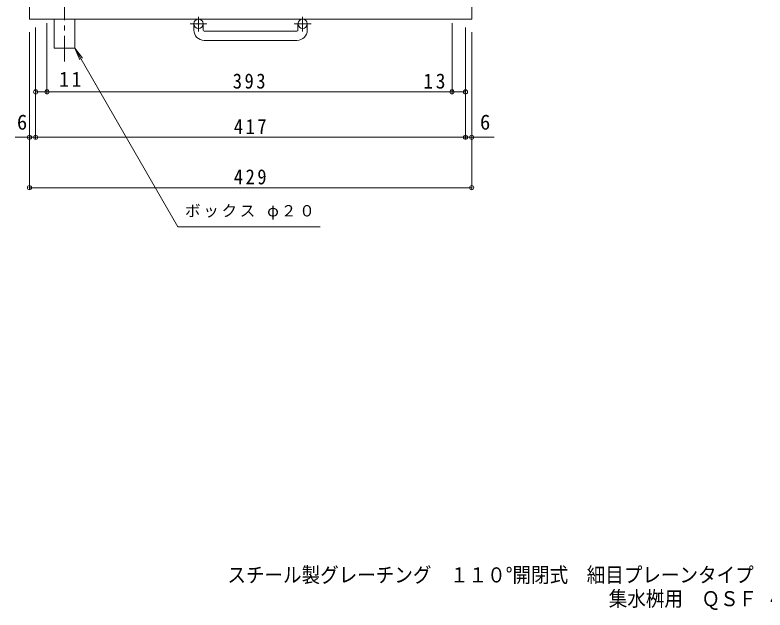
# Model space of a CAD drawing. Units: millimetres, scale not verified. Extents: x -827 to 884, y -688 to 627.
# Drawn here: x -615 to 112, y -688 to -110 of the extents above; entities that cross this region are included whole.
import ezdxf
from ezdxf.enums import TextEntityAlignment as Align

# ---------------------------------------------------------------- set-up
doc = ezdxf.new("R2010")
doc.units = ezdxf.units.MM
doc.header["$LTSCALE"] = 5
doc.header["$PDMODE"] = 32
doc.header["$PDSIZE"] = 4
doc.linetypes.add('CHAIN1', pattern=[8, 5, -1, 1, -1])
for name, color, linetype, lineweight in [('B-1', 2, 'Continuous', 9), ('B-4', 7, 'Continuous', 9), ('B-9', 4, 'Continuous', 9), ('F-5_F-5ﾚｲﾔ', 2, 'Continuous', 9)]:
    doc.layers.add(name, color=color, linetype=linetype, lineweight=lineweight)
doc.styles.add('ＭＳ ゴシック', font='')
doc.styles.get('ＭＳ ゴシック').set_extended_font_data('MS Gothic')

msp = doc.modelspace()

# ---------------------------------------------------------------- linework, layer by layer
at = {"layer": 'B-1'}
for p, q in [((-601.465, 405.706), (-601.465, -114.334)), ((-172.465, -114.334), (-172.465, 405.706)), ((-172.465, -114.334), (-601.465, -114.334)), ((-441.965, -124.935), (-441.965, -118.835)), ((-432.965, -124.935), (-432.965, -118.835)), ((-340.965, -124.935), (-340.965, -118.835)), ((-331.965, -124.935), (-331.965, -118.835)), ((-431.965, -125.935), (-341.965, -125.935)), ((-341.965, -134.934), (-431.965, -134.934))]:
    msp.add_line(p, q, dxfattribs=at)
at = {"layer": 'B-1', "linetype": 'CHAIN1'}
for p, q in [((-437.465, -112.227), (-437.465, -126.324)), ((-336.465, -112.227), (-336.465, -126.324)), ((-429.302, -118.835), (-445.709, -118.835)), ((-328.302, -118.835), (-344.709, -118.835))]:
    msp.add_line(p, q, dxfattribs=at)
at = {"layer": 'B-1'}
for centre in [(-437.465, -118.835), (-336.465, -118.835)]:
    msp.add_circle(centre, 4.5, dxfattribs=at)
for centre, radius, start, end in [((-431.965, -124.935), 10, 180, 270), ((-431.965, -124.935), 1, 180, 270), ((-341.965, -124.935), 10, 270, 0), ((-341.965, -124.935), 1, 270, 0)]:
    msp.add_arc(centre, radius, start, end, dxfattribs=at)
at = {"layer": 'B-4'}
for p, q in [((-595.464, -122.333), (-595.464, -230.453)), ((-584.465, -118.334), (-584.465, -186.434)), ((-191.465, -118.334), (-191.465, -186.434)), ((-178.465, -122.333), (-178.465, -230.453)), ((-601.465, -126.834), (-601.465, -279.402)), ((-172.465, -126.834), (-172.465, -279.402)), ((-557.464, -142.334), (-549.855, -152.251)), ((-557.464, -142.334), (-552.681, -153.882)), ((-557.464, -142.334), (-457.571, -315.965)), ((-595.464, -184.934), (-178.465, -184.934)), ((-615.488, -228.953), (-150.52, -228.953)), ((-601.465, -277.902), (-172.465, -277.902)), ((-457.571, -315.965), (-319.406, -315.965))]:
    msp.add_line(p, q, dxfattribs=at)
for p in [(-595.464, -184.934), (-584.465, -184.934), (-191.465, -184.934), (-178.465, -184.934), (-601.465, -228.953), (-595.464, -228.953), (-178.465, -228.953), (-172.465, -228.953), (-601.465, -277.902), (-172.465, -277.902)]:
    msp.add_point(p, dxfattribs=at)
at = {"layer": 'B-9', "linetype": 'CHAIN1'}
msp.add_line((-567.464, -155.361), (-567.464, -81.437), dxfattribs=at)
at = {"layer": 'B-9'}
for p, q in [((-577.465, -114.334), (-577.465, -142.334)), ((-557.464, -114.334), (-557.464, -142.334)), ((-557.464, -142.334), (-577.465, -142.334))]:
    msp.add_line(p, q, dxfattribs=at)

# ---------------------------------------------------------------- texts
at = {"layer": 'B-4', "color": 2, "style": 'ＭＳ ゴシック'}
for p in [(-613.587, -225.953), (-164.373, -225.953)]:
    msp.add_text('6', height=14.66, dxfattribs=at).set_placement(p, align=Align.BOTTOM_LEFT)
at = {"layer": 'B-4', "color": 2, "char_height": 14.66, "attachment_point": 7, "style": 'ＭＳ ゴシック'}
for s, insert in [('\\T1.27;\\W0.95;11', (-572.605, -179.934)), ('\\T1.27;\\W0.9;393', (-404.215, -181.934)), ('\\T1.27;\\W0.95;13', (-219.361, -181.934)), ('\\T1.27;\\W0.9;417', (-403.215, -225.953)), ('\\T1.27;\\W0.9;429', (-403.215, -274.903))]:
    msp.add_mtext(s, dxfattribs=dict(at, insert=insert))
at = {"layer": 'B-4', "insert": (-450.523, -308.823), "char_height": 11, "attachment_point": 7, "style": 'ＭＳ ゴシック'}
msp.add_mtext('\\T1.18;ボックス\\~φ２０', dxfattribs=at)
at = {"layer": 'F-5_F-5ﾚｲﾔ', "style": 'ＭＳ ゴシック', "width": 0.9}
for s, p in [('スチール製グレーチング\u3000１１０°開閉式\u3000細目プレーンタイプ', (-409.447, -665.515)), ('集水桝用\u3000ＱＳＦ ４４２５', (-39.5, -688.582))]:
    msp.add_text(s, height=14.66, dxfattribs=at).set_placement(p, align=Align.BOTTOM_LEFT)

doc.saveas('drawing.dxf')
